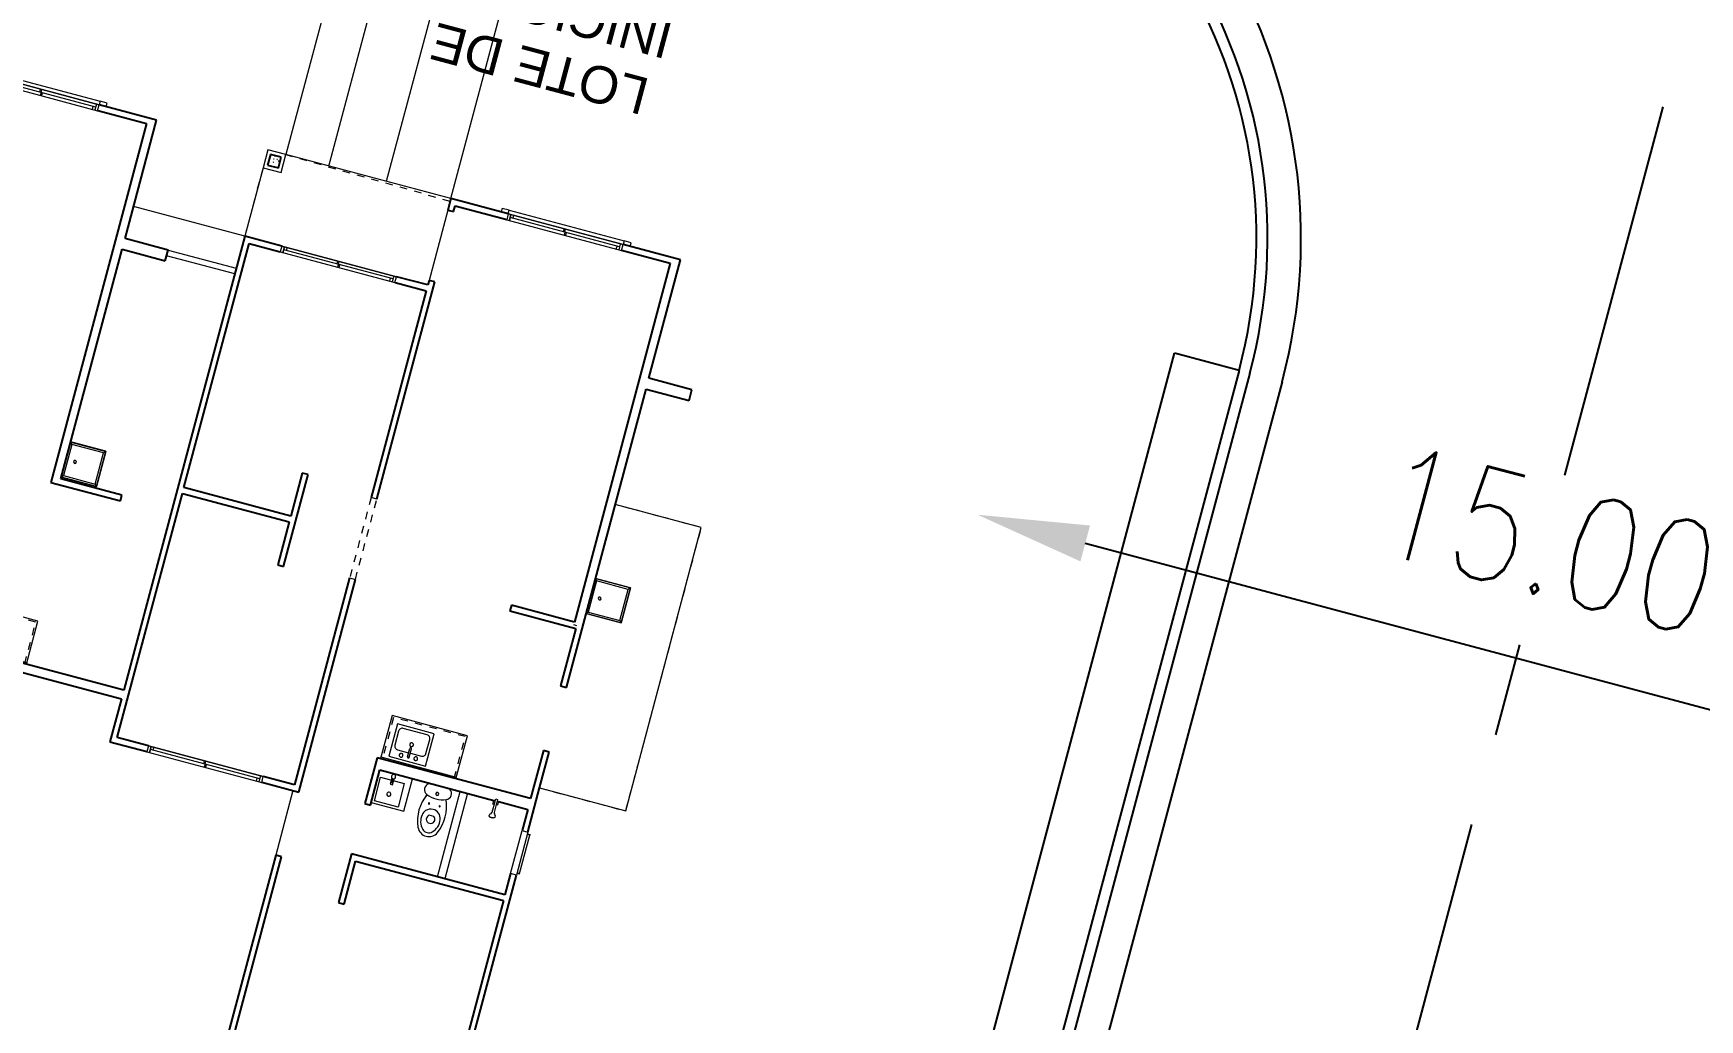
# Model space of a CAD drawing. Header units: metres. Extents: x 689715 to 690980, y 1005284 to 1006835.
# Drawn here: x 690764.12 to 690786.55, y 1005633.84 to 1005647.12 of the extents above; entities that cross this region are included whole.
import ezdxf

# ---------------------------------------------------------------- set-up
doc = ezdxf.new("R2010")
doc.units = ezdxf.units.M
for name, pattern in [('CENTER', [2, 1.25, -0.25, 0.25, -0.25]), ('Dash', [0.006, 0.003, -0.003]), ('Overhead', [0.00396875, 0.00238125, -0.0015875])]:
    doc.linetypes.add(name, pattern=pattern)
for name, color, linetype, lineweight in [('A-AREA', 250, 'Dash', 9), ('A-COLS', 52, 'Continuous', 9), ('A-DETL-GENF', 92, 'Continuous', 9), ('A-DETL-MEDM', 33, 'Continuous', 18), ('A-FLOR', 250, 'Continuous', 9), ('A-GENM', 13, 'Continuous', 9), ('A-GLAZ', 151, 'Continuous', 9), ('A-WALL', 250, 'Continuous', 9), ('G-ANNO-TEXT', 2, 'Continuous', 9), ('P-PIPE', 250, 'Continuous', 9), ('P-SANR-FIXT', 250, 'Continuous', 9), ('Q-CASE', 31, 'Continuous', 9), ('X1$0$A-FLOR', 250, 'Continuous', 9)]:
    doc.layers.add(name, color=color, linetype=linetype, lineweight=lineweight)
for name, color, linetype in [('A-BLDG', 7, 'Continuous'), ('C-CALLE-ACERA', 8, 'Continuous'), ('C-CALLE-DIM', 5, 'Continuous'), ('C-CALLE-RGIRO', 8, 'Continuous'), ('CALLES-CENTRO', 2, 'CENTER')]:
    doc.layers.add(name, color=color, linetype=linetype)
doc.styles.add('ARIAL', font='arial.ttf')
doc.styles.add('ESTANDAR', font='romans.shx')
doc.styles.add('ESTANDAR 0.8', font='romans.shx', dxfattribs={"width": 0.8})
doc.dimstyles.new('R_GIRO', dxfattribs={"dimtxt": 1.2, "dimasz": 1.2, "dimexe": 0.18, "dimexo": 0.0625, "dimgap": 0.09, "dimtad": 0, "dimdec": 1, "dimdsep": 46, "dimtxsty": 'ESTANDAR', "dimcen": 0, "dimclrt": 2, "dimadec": 0, "dimazin": 0, "dimtfac": 1, "dimtdec": 1, "dimtofl": 0, "dimtmove": 0, "dimatfit": 3, "dimfxl": 1, "dimtolj": 1, "dimtzin": 0, "dimarcsym": 0})
doc.dimstyles.new('RGIRO', dxfattribs={"dimtxt": 1.5, "dimasz": 1.5, "dimexe": 0.18, "dimexo": 0.06, "dimgap": 0.9, "dimtad": 1, "dimzin": 0, "dimdsep": 46, "dimtxsty": 'ESTANDAR 0.8', "dimcen": 0, "dimse1": 1, "dimse2": 1, "dimclrd": 9, "dimclre": 1, "dimclrt": 3, "dimadec": 0, "dimazin": 0, "dimtfac": 1, "dimtmove": 2, "dimatfit": 3, "dimfxl": 1, "dimtfill": 1, "dimtolj": 1, "dimtzin": 0, "dimarcsym": 2})

# ---------------------------------------------------------------- blocks, each defined once
blk = doc.blocks.new('*D138')
at = {"layer": 'C-CALLE-DIM', "color": 9, "lineweight": -2, "transparency": 16777216}
blk.add_line((690789.8732079682, 1005637.163538158), (690778.2785257315, 1005640.256003811), dxfattribs=at)
at = {"layer": 'C-CALLE-DIM', "color": 9, "transparency": 16777216}
for points in [[(690778.3429520993, 1005640.497559691), (690778.2140993637, 1005640.014447931), (690776.8291904519, 1005640.642562018)], [(690789.9376343361, 1005637.405094038), (690789.8087816004, 1005636.921982278), (690791.3225432478, 1005636.776979951)]]:
    blk.add_solid(points, dxfattribs=at)
at = {"layer": 'Defpoints', "color": 0, "transparency": 16777216}
for p in [(690777.2042720651, 1005642.048867731), (690776.8291904519, 1005640.642562018), (690791.697624861, 1005638.183285664)]:
    blk.add_point(p, dxfattribs=at)
at = {"layer": 'C-CALLE-DIM', "color": 3, "transparency": 16777216, "insert": (690784.5010808771, 1005640.304039792), "char_height": 1.5, "attachment_point": 5, "rotation": 345.0660436332267, "style": 'ESTANDAR 0.8', "bg_fill": 3, "box_fill_scale": 1.1, "bg_fill_color": 256, "bg_fill_true_color": 13158600, "bg_fill_transparency": 0}
blk.add_mtext('\\A1;15.00', dxfattribs=at)
blk = doc.blocks.new('*D154')
at = {"layer": 'C-CALLE-RGIRO', "color": 0, "lineweight": -2, "transparency": 16777216}
blk.add_line((690782.5203611507, 1005648.825194387), (690781.4490594998, 1005648.284534814), dxfattribs=at)
at = {"layer": 'C-CALLE-RGIRO', "color": 0, "transparency": 16777216}
blk.add_solid([(690781.3589495711, 1005648.463085089), (690781.5391694284, 1005648.105984539), (690780.3777578489, 1005647.743875242)], dxfattribs=at)
at = {"layer": 'Defpoints', "color": 0, "transparency": 16777216}
for p in [(690780.3777578489, 1005647.743875242), (690773.6821225313, 1005644.364752916)]:
    blk.add_point(p, dxfattribs=at)
at = {"layer": 'C-CALLE-RGIRO', "color": 2, "transparency": 16777216, "insert": (690784.2611559454, 1005649.703730668), "char_height": 1.2, "attachment_point": 5, "rotation": 26.778953975459043, "style": 'ESTANDAR'}
blk.add_mtext('\\A1;R7.5', dxfattribs=at)
blk = doc.blocks.new('M_Base Cabinet-Double Door Sink Unit - 105-535934-PLANO CLAVE')
at = {"layer": 'Q-CASE', "linetype": 'Dash'}
for p, q in [((-0.4812622950819733, -6.767919558114955e-17), (-0.4812622950819733, -0.5799999999999997)), ((0.5187377049180263, -0.5799999999999997), (0.5187377049180263, -6.767919558114955e-17)), ((-0.4812622950819733, -0.5799999999999997), (0.5187377049180263, -0.5799999999999997))]:
    blk.add_line(p, q, dxfattribs=at)
blk = doc.blocks.new('Window-Sliding - VENTANA DE 1_60 X 1_20-675561-PLANO CLAVE')
at = {"layer": 'A-GLAZ'}
for p, q in [((0.8003658304546725, 0.03999999999999999), (-0.7996341695453272, 0.03999999999999999)), ((-0.7996341695453272, 0.03999999999999999), (-0.7996341695453272, -0.04254999999902379)), ((-0.7996341695453272, 0.04000000000097636), (0.8003658304546725, 0.04000000000097636)), ((-0.7615341697799087, -0.04254999999902379), (-0.7615341697799087, 0.04000000000097636)), ((-0.7615341697799087, 0.04000000000097636), (-0.7615341697799087, -0.04254999999902379)), ((-0.7266091695452884, 0.04000000000097636), (-0.7266091695452884, -0.001274999999028649)), ((-0.02185916954532734, 0.04000000000097636), (-0.02185916954532734, -0.001274999999028649)), ((0.000365830454672653, -0.001274999999028649), (0.000365830454672653, 0.04000000000097636)), ((0.7622658304671645, 0.04000000000097636), (0.7622658304671645, -0.04254999999902379)), ((0.8003658304546725, -0.04254999999902379), (0.8003658304546725, 0.03999999999999999)), ((-0.7996341695453272, -0.04254999999902379), (0.8003658304546725, -0.04254999999902379)), ((-0.7996341695453272, -0.04254999999902379), (0.8003658304546725, -0.04254999999902379)), ((-0.7996341692992297, -0.04254999999902379), (0.8003658304556447, -0.04254999999902379)), ((0.7622658304671645, -0.001274999999028649), (-0.7615341697799086, -0.001274999999028649)), ((0.000365830454672653, -0.001274999999028649), (0.000365830454672653, -0.04254999999902379)), ((0.02259083045467268, -0.04254999999902379), (0.02259083045467268, -0.001274999999028649)), ((0.7273408304547152, -0.04254999999902379), (0.7273408304547152, -0.001274999999028649))]:
    blk.add_line(p, q, dxfattribs=at)
blk = doc.blocks.new('M_MOLDURA SENCILLA PARA VENTANAS - Type 3-V2-PLANO CLAVE')
at = {"layer": 'A-GENM', "lineweight": 18}
for p, q in [((-0.675000000000009, 0.09000000000000012), (-0.7750000000000079, 0.09000000000000012)), ((-0.7750000000000079, 0.09000000000000012), (-0.7750000000000079, 0.04000000000000011)), ((-0.7750000000000079, 0.04000000000000011), (-0.675000000000009, 0.04000000000000011)), ((-0.675000000000009, 0.04000000000000011), (-0.675000000000009, 0.09000000000000012)), ((1.024999999999992, 0.09000000000000012), (0.9249999999999912, 0.09000000000000012)), ((0.9249999999999912, 0.09000000000000012), (0.9249999999999912, 0.04000000000000011)), ((0.926750023263787, 0.04000000000000011), (1.024999999999992, 0.04000000000000011)), ((1.024999999999992, 0.04000000000000011), (1.024999999999992, 0.09000000000000012))]:
    blk.add_line(p, q, dxfattribs=at)
at = {"layer": 'A-GENM'}
blk.add_line((-0.675000000000008, 0.09000000000000001), (0.924999999999992, 0.09000000000000001), dxfattribs=at)
blk = doc.blocks.new('Sink - Utility - 455 mmx455 mm-688411-PLANO CLAVE')
at = {"layer": 'P-SANR-FIXT'}
for p, q in [((0.494128402543429, 0.2444437499999881), (0.006527169486172977, 0.2444437499999881)), ((0.006527169486180016, 0.2436499999999884), (0.4933346525434293, 0.2436499999999884)), ((0.02936875000000625, 0.2174562499999934), (0.006527169486180016, 0.2436499999999884)), ((0.4933346525434293, 0.2436499999999884), (0.4706312500000136, 0.2174562499999934)), ((0.4933346525434293, 0.2436499999999884), (0.4933346525434293, -0.2436500000000057)), ((0.4941284025434291, -0.2444437500000057), (0.4941284025434291, 0.2444437499999881)), ((0.02936875000000625, 0.2174562499999934), (0.02936875000000625, -0.2174562500000077)), ((0.4706312500000136, 0.2174562499999934), (0.02936875000000625, 0.2174562499999934)), ((0.4706312500000136, -0.2174562500000076), (0.4706312500000136, 0.2174562499999934)), ((0.02936875000000625, -0.2174562500000077), (0.006527169486180016, -0.2436500000000057)), ((0.02936875000000625, -0.2174562500000077), (0.4706312500000136, -0.2174562500000077)), ((0.4706312500000136, -0.2174562500000076), (0.4933346525434293, -0.2436500000000057)), ((0.4933346525434293, -0.2436500000000057), (0.006527169486180016, -0.2436500000000057)), ((0.006527169486171747, -0.2444437500000056), (0.4941284025434291, -0.2444437500000056))]:
    blk.add_line(p, q, dxfattribs=at)
for centre, radius, start, end in [((0.1301750000000063, -9.71852056014801e-15), 0.02000000000000002, 90.00000000000084, 269.9999999999999), ((0.1301750000000063, -9.718520560148014e-15), 0.01999999999999999, 89.99999999999997, 269.9999999999994), ((0.1301750000000063, -9.71852056014801e-15), 0.02, 269.9999999999999, 89.99999999999962), ((0.1301750000000063, -9.718520560148014e-15), 0.01999999999999999, 269.9999999999994, 89.9999999999993)]:
    blk.add_arc(centre, radius, start, end, dxfattribs=at)
blk = doc.blocks.new('Counter Top w Sink Hole - 600mm Depth-798893-PLANO CLAVE')
at = {"layer": 'Q-CASE'}
for p, q in [((-1.200462295081971, 0), (-1.200462295081971, -0.5999999999999998)), ((-0.1504622950819716, -0.5999999999999998), (-0.1504622950819716, 0)), ((-1.200462295081969, -0.01904999999999946), (-0.1504622950819689, -0.01904999999999946)), ((-1.200462295081971, -0.5999999999999998), (-0.1504622950819716, -0.5999999999999998))]:
    blk.add_line(p, q, dxfattribs=at)
blk = doc.blocks.new('FRESNO B')
at = {"layer": 'A-FLOR', "color": 141}
for p, q in [((-1.953992523340276e-13, 6.730000000000018), (0.9499999999999424, 6.730000000000004)), ((0.9499999999999424, 6.65000000000002), (-7.460698725481052e-14, 6.65000000000002)), ((-8.881784197001252e-14, 5.249999999999986), (-8.881784197001252e-14, 6.204096295797726)), ((-7.460698725481052e-14, 6.204096295797697), (1.549999999999887, 6.204096295797697))]:
    blk.add_line(p, q, dxfattribs=at)
at = {"layer": 'A-WALL', "color": 141, "lineweight": 25}
for p, q in [((1.549999999999894, 12.65000000000002), (-6.750155989720952e-14, 12.65000000000002)), ((-7.460698725481052e-14, 6.204096295797697), (-6.750155989720952e-14, 12.53000000000002)), ((-6.750155989720952e-14, 12.53000000000002), (3.769999999999921, 12.53000000000002)), ((1.669999999999892, 10.08000000000003), (0.6999999999999922, 10.08000000000003)), ((0.6999999999999922, 10.08000000000003), (0.6999999999999922, 10.00000000000003)), ((0.6999999999999922, 10.00000000000003), (1.549999999999894, 10.00000000000003)), ((1.549999999999894, 10.00000000000003), (1.549999999999887, 6.800000000000026)), ((1.669999999999892, 5.080000000000027), (1.669999999999892, 10.08000000000003)), ((1.549999999999887, 6.800000000000026), (0.9499999999999424, 6.800000000000026)), ((0.9499999999999424, 6.800000000000026), (0.9499999999999424, 6.65000000000002)), ((0.9499999999999424, 6.65000000000002), (1.549999999999887, 6.65000000000002)), ((1.549999999999887, 6.65000000000002), (1.549999999999887, 5.000000000000014)), ((1.549999999999887, 5.000000000000014), (2.349999999999884, 5.000000000000014)), ((2.349999999999884, 5.080000000000027), (1.669999999999892, 5.080000000000027))]:
    blk.add_line(p, q, dxfattribs=at)
at = {"layer": 'A-GENM', "color": 141, "rotation": 180}
blk.add_blockref('M_MOLDURA SENCILLA PARA VENTANAS - Type 3-V2-PLANO CLAVE', (3.27675002326367, 5.04000000000002), dxfattribs=at)
at = {"layer": 'A-GLAZ', "color": 141, "rotation": 180}
blk.add_blockref('Window-Sliding - VENTANA DE 1_60 X 1_20-675561-PLANO CLAVE', (3.150365830454557, 5.04000000000002), dxfattribs=at)
at = {"layer": 'P-SANR-FIXT', "color": 141, "rotation": 180}
blk.add_blockref('Sink - Utility - 455 mmx455 mm-688411-PLANO CLAVE', (1.556527169486078, 9.730000000000032), dxfattribs=at)
at = {"layer": 'Q-CASE', "color": 141}
for name, p in [('Counter Top w Sink Hole - 600mm Depth-798893-PLANO CLAVE', (2.555462295081949, 12.53000000000002)), ('M_Base Cabinet-Double Door Sink Unit - 105-535934-PLANO CLAVE', (1.861262295081946, 12.53000000000002))]:
    blk.add_blockref(name, p, dxfattribs=at)
blk = doc.blocks.new('M_MOLDURA SENCILLA PARA VENTANAS - Type 3-V10-PLANO CLAVE')
at = {"layer": 'A-GENM', "lineweight": 18}
for p, q in [((-0.6750000000000111, 0.09000000000000012), (-0.7750000000000058, 0.09000000000000012)), ((-0.7750000000000058, 0.09000000000000012), (-0.7750000000000058, 0.04000000000000011)), ((-0.7750000000000058, 0.04000000000000011), (-0.6750000000000111, 0.04000000000000011)), ((-0.6750000000000111, 0.04000000000000011), (-0.6750000000000111, 0.09000000000000012)), ((1.024999999999992, 0.09000000000000012), (0.9249999999999889, 0.09000000000000012)), ((0.9249999999999889, 0.09000000000000012), (0.9249999999999889, 0.04000000000000011)), ((0.9249999999999889, 0.04000000000000011), (1.024999999999992, 0.04000000000000011)), ((1.024999999999992, 0.04000000000000011), (1.024999999999992, 0.09000000000000012))]:
    blk.add_line(p, q, dxfattribs=at)
at = {"layer": 'A-GENM'}
blk.add_line((-0.675000000000008, 0.09000000000000001), (0.924999999999992, 0.09000000000000001), dxfattribs=at)
blk = doc.blocks.new('M_Ventana_Celosia 1 cuerpo - BAÑO-1121871-PLANO CLAVE')
at = {"layer": 'A-GLAZ'}
for p, q in [((-0.300000000000007, -0.04), (-0.300000000000007, 0.04)), ((-0.300000000000007, 0.04), (0.2999999999999924, 0.04)), ((-0.2750000000000072, 0.03999999999999969), (-0.2750000000000072, 0.07675334097780745)), ((-0.2750000000000072, 0.07675334097780745), (-0.2650000000000072, 0.07675334097780745)), ((-0.2650000000000072, 0.07675334097780745), (-0.2650000000000072, 0.03999999999999969)), ((0.2649999999999921, 0.07604623419662293), (-0.2650000000000081, 0.07604623419662293)), ((0.2649999999999926, 0.03999999999999973), (0.2649999999999926, 0.07675334097781016)), ((0.2749999999999926, 0.07675334097781016), (0.2649999999999926, 0.07675334097781016)), ((0.2749999999999926, 0.07675334097781016), (0.2749999999999926, 0.0399999999999997)), ((0.2999999999999924, 0.04), (0.2999999999999924, -0.04)), ((0.2999999999999924, -0.04), (-0.300000000000007, -0.04))]:
    blk.add_line(p, q, dxfattribs=at)
blk = doc.blocks.new('Asiento de WC con cisterna - Basado en muro _1_ - 700 x 370 mm-V7-PLANO CLAVE')
at = {"layer": 'P-SANR-FIXT'}
for p, q in [((0.08188709035935567, 0.5055635977873038), (0.09421954282716859, 0.493231145319493)), ((0.09421954282716859, 0.493231145319493), (0.1557804571728157, 0.493231145319493)), ((0.1557804571728157, 0.493231145319493), (0.1681124345074399, 0.5055631226541172)), ((-0.02187722138719559, 0.07499999999999994), (-0.02187722138719559, 0.08391989724035026)), ((-0.02187722138719559, 0.07499999999999994), (-0.02187722138719559, 0.08391989724035026)), ((0.2718772213871811, 0.0839198972403314), (0.2718772213871811, 0.07499999999999994)), ((0.2718772213871811, 0.0839198972403314), (0.2718772213871811, 0.07499999999999994))]:
    blk.add_line(p, q, dxfattribs=at)
for centre, radius, start, end in [((0.5000422088294059, 0.4631829594189233), 0.5583911110627031, 156.2031105431048, 204.6060293370741), ((0.5000422088294061, 0.4631829594189232), 0.5583911110627032, 156.2031105431045, 204.6455084719933), ((0.1263906931667725, 0.6279586832031133), 0.1500205755124663, 90.53114040896261, 156.2031105431063), ((0.1263906931667726, 0.627958683203113), 0.1500205755124664, 90.53114040896229, 156.2031105431058), ((0.2155035793955505, 0.5453808393940114), 0.2198801290422032, 135.6026374064219, 189.0939245400835), ((0.1167033178664538, 0.6421242949030073), 0.08160219203835921, 84.16452320228078, 135.6026374064211), ((0.1236093068331425, 0.6279586832032669), 0.1500205755124664, 23.79688945691986, 89.46885958470654), ((0.1236093068331423, 0.6279586832032668), 0.1500205755124665, 23.79688945691951, 89.46885958470611), ((0.1332966821335287, 0.6421242949030073), 0.08160219203835917, 44.39736259357652, 95.8354767977185), ((0.03449642060443201, 0.5453808393940114), 0.2198801290422031, 350.9060754599147, 44.3973625935772), ((-0.2500422088294234, 0.4631829594189235), 0.5583911110627031, 335.3544915280072, 23.79688945691954), ((-0.2500422088294235, 0.4631829594189235), 0.5583911110627032, 335.3939706629263, 23.79688945691991), ((0.1249965700011368, 0.5308938083802591), 0.1282210170177353, 189.0939245400833, 270.0015327010727), ((0.1172424294186785, 0.5409189368466328), 0.0499999999999988, 162.8135445182306, 225.0000000000047), ((0.1249996889637568, 0.5385196732527052), 0.05811982397823022, 17.18294614083706, 162.8135445182307), ((0.1327570954481102, 0.5409184617134469), 0.05000000000000183, 314.9999999999996, 17.18294614083711), ((0.1250034299988457, 0.5308938083802591), 0.1282210170177355, 317.5547232189018, 350.9060754599144), ((0.0221904505495775, 0.1536969039532579), 0.0825275128411137, 113.1217691630647, 237.7255393616297), ((0.02219045054957754, 0.1536969039532579), 0.08252751284111375, 113.1217691630644, 237.7255393616293), ((0.1249999999999927, -0.08708317119861808), 0.3443382231803591, 66.87823083693358, 113.121769163063), ((0.1249999999982369, -0.08708317119446829), 0.3443382231758532, 112.6568070909436, 113.1217691630658), ((0.0518305911706004, 0.3404140648905677), 0.007829715225314391, 1.272221872585407e-12, 180.0000000000004), ((0.0518305911706004, 0.3404140648905676), 0.007829715225314412, 179.9999999999999, 359.9999999999992), ((0.1250034299988457, 0.5308938083802591), 0.1282210170177353, 269.9984672994297, 317.5547232189022), ((0.1997880414132113, 0.3404140648905682), 0.007829715225314409, 7.124442486478279e-13, 180.000000000004), ((0.1997880414132113, 0.3404140648905676), 0.007829715225314452, 179.9999999999995, 1.933777246329818e-12), ((0.1249999999989467, -0.08708317120110491), 0.3443382231830575, 66.87823083693642, 67.34319290905344), ((0.2278095494504263, 0.1536969039532501), 0.08252751284111375, 302.2744606383561, 66.87823083693543), ((0.2278095494504263, 0.1536969039532501), 0.08252751284111372, 302.2744606383558, 66.87823083693507), ((0.1256452486108077, 0.1862915561837395), 0.02088535773801652, 2.544443745170813e-14, 180), ((0.1256452486108077, 0.1862915561837395), 0.02088535773801541, 180, 5.088887490341627e-14)]:
    blk.add_arc(centre, radius, start, end, dxfattribs=at)
blk = doc.blocks.new('Shower_System-Symmons-Dia-Shower-Tub_Spout - 2_5 GPM Flow Restrictor_ Chrome-789671-PLANO CLAVE')
at = {"layer": 'P-PIPE'}
for p, q in [((10.78847418490957, 5.64833240039586), (10.78847418490957, 5.673732400395861)), ((10.79472028818157, 5.642086297123863), (10.78847418490957, 5.64833240039586)), ((10.80742028818156, 5.634753948705157), (10.79472028818157, 5.642086297123863)), ((10.80742028818156, 5.620154265245772), (10.80742028818156, 5.634753948705157)), ((10.81377028818157, 5.463495703043542), (10.81377028818156, 5.614123166941712)), ((10.83917028818159, 5.614123166941712), (10.83917028818159, 5.463495703043542)), ((10.85822028818159, 5.642086297123863), (10.84552028818159, 5.634753948705158)), ((10.84552028818159, 5.634753948705158), (10.84552028818159, 5.620154265245772)), ((10.86446639145359, 5.648332400395861), (10.85822028818159, 5.642086297123863)), ((10.86446639145359, 5.673732400395862), (10.86446639145359, 5.648332400395861)), ((10.79472028818157, 5.458853730516862), (10.81200504935531, 5.463495703043542)), ((10.79472028818157, 5.455054265245675), (10.79472028818157, 5.458853730516862)), ((10.81377028818158, 5.455054265245715), (10.79472028818157, 5.455054265245715)), ((10.81200504935531, 5.463495703043542), (10.81377028818157, 5.463495703043542)), ((10.81377028818158, 5.429654265245681), (10.81377028818158, 5.455054265245715)), ((10.83917028818158, 5.429654265245681), (10.81377028818158, 5.429654265245681)), ((10.83917028818159, 5.463495703043542), (10.84093552700785, 5.463495703043542)), ((10.85822028818159, 5.455054265245715), (10.83917028818158, 5.455054265245715)), ((10.83917028818158, 5.455054265245715), (10.83917028818158, 5.429654265245681)), ((10.84093552700785, 5.463495703043542), (10.85822028818159, 5.458853730516863)), ((10.85822028818159, 5.458853730516863), (10.85822028818159, 5.455054265245715))]:
    blk.add_line(p, q, dxfattribs=at)
blk.add_open_spline([(10.78847418490957, 5.673732400395861), (10.78847654084586, 5.674601728311892), (10.78882015961313, 5.676313428696286), (10.79036904348912, 5.678832166529689), (10.79290117796723, 5.681205930820459), (10.79749763517924, 5.684101631818613), (10.80530575190709, 5.687059475227506), (10.81697131742473, 5.689164437133897), (10.82966575595639, 5.689597408816618), (10.8420135478714, 5.68831017386291), (10.8535677299157, 5.685208237250614), (10.86227323625739, 5.680183749285701), (10.86446050161287, 5.67590572018594), (10.86446639145359, 5.673732400395862)], degree=3, knots=[0, 0, 0, 0, 0.05263157894736842, 0.1052631578947368, 0.1578947368421053, 0.2105263157894737, 0.3157894736842105, 0.4210526315789473, 0.5263157894736842, 0.631578947368421, 0.7368421052631579, 0.868421052631579, 1, 1, 1, 1], dxfattribs=at)
for points in [[(10.81377028818156, 5.614123166941712), (10.81243554213799, 5.614630948917133), (10.81012839499278, 5.615792135391595), (10.80792105471739, 5.617888621405987), (10.80742151009942, 5.61939317255876), (10.80742028818156, 5.620154265245772)], [(10.84552028818159, 5.620154265245772), (10.84551906626373, 5.61939317255876), (10.84501952164576, 5.617888621405988), (10.84281218137037, 5.615792135391595), (10.84050503422517, 5.614630948917135), (10.83917028818159, 5.614123166941712)]]:
    blk.add_open_spline(points, degree=3, dxfattribs=at)
at = {"layer": 'P-SANR-FIXT'}
for p, q in [((10.73122028818158, 5.455054265245669), (10.73122028818158, 5.461404265245669)), ((10.73122028818158, 5.461404265245669), (10.79472028818157, 5.461404265245669)), ((10.79472028818157, 5.461404265245669), (10.79472028818157, 5.505854265245668)), ((10.79472028818157, 5.505854265245668), (10.81377028818157, 5.505854265245668)), ((10.83917028818158, 5.505854265245668), (10.85822028818158, 5.505854265245668)), ((10.85822028818158, 5.505854265245668), (10.85822028818158, 5.46140426524567)), ((10.85822028818158, 5.46140426524567), (10.92172028818158, 5.46140426524567)), ((10.92172028818158, 5.46140426524567), (10.92172028818158, 5.455054265245669))]:
    blk.add_line(p, q, dxfattribs=at)
blk = doc.blocks.new('M_PONTUS45_2017 - M_PONTUS45_2017-883207-PLANO CLAVE')
at = {"layer": 'A-GENM'}
for p, q in [((0.2279999999999978, 0.5280000000000005), (-0.2280000000000022, 0.5280000000000005)), ((-0.2280000000000022, 0.5280000000000005), (-0.2280000000000022, 0.07500000000000001)), ((-0.1359999999999999, 0.167995535799878), (-0.1359999999999999, 0.4948549201694228)), ((-0.1359999999999994, 0.4948549201694216), (0.1930000000000005, 0.4948549201694216)), ((0.1930000000000005, 0.4948549201694228), (0.1930000000000005, 0.167995535799878)), ((0.1930000000000005, 0.167995535799878), (-0.1359999999999999, 0.167995535799878))]:
    blk.add_line(p, q, dxfattribs=at)
at = {"layer": 'P-SANR-FIXT'}
for p, q in [((0.01334027428635848, 0.2253312500000225), (0.0133402742863582, 0.1390111950436073)), ((0.04366380000000099, 0.2253312500000224), (0.01334027428635848, 0.2253312500000225)), ((0.0436638000000007, 0.1392898136295784), (0.04366380000000099, 0.2253312500000224)), ((0.0221499999999993, 0.1999312500000069), (0.02214999999999903, 0.143680550901422)), ((0.03484999999999897, 0.1999312500000069), (0.0221499999999993, 0.1999312500000069)), ((0.03484999999999869, 0.1436805509014218), (0.03484999999999897, 0.1999312500000069))]:
    blk.add_line(p, q, dxfattribs=at)
for centre, radius, start, end in [((0.02850000000000183, 0.3600363776654815), 0.02717799999999874, 359.9999999999991, 179.9999999999995), ((0.02850000000000183, 0.3600363776654815), 0.02717799999999875, 179.9999999999999, 359.9999999999992), ((0.02850000000000062, 0.1150000000000157), 0.02937509999996869, 359.9999999999992, 179.9999999999995), ((0.02850000000000062, 0.1150000000000157), 0.0293750999999687, 179.9999999999998, 359.9999999999993), ((0.02850000000000262, 0.1149999999999975), 0.02937509999998626, 77.51585301925981, 102.4841469807401)]:
    blk.add_arc(centre, radius, start, end, dxfattribs=at)
blk = doc.blocks.new('M_Opening-Door - 0915 x 2134mm-891380-PLANO CLAVE')
at = {"layer": 'A-DETL-GENF', "linetype": 'Overhead'}
for p, q in [((0.5518113432835852, 0.04000000000000224), (-0.5681886567164147, 0.04000000000000224)), ((-0.5681886567164147, -0.03999999999999618), (0.5518113432835852, -0.03999999999999618))]:
    blk.add_line(p, q, dxfattribs=at)
at = {"layer": 'A-DETL-MEDM'}
for p, q in [((-0.5681886567164147, 0.04000000000000224), (-0.5681886567164147, -0.03999999999999618)), ((0.551811343283585, -0.03999999999999618), (0.551811343283585, 0.04000000000000224))]:
    blk.add_line(p, q, dxfattribs=at)
blk = doc.blocks.new('Fregadero de cocina - Isla - 510 x 450 mm-V14-PLANO CLAVE')
at = {"layer": 'P-SANR-FIXT'}
for p, q in [((-0.2393107594349382, 0.2273454011136385), (-0.2393107594349382, -0.22265459888635)), ((0.2706892405650619, 0.2273454011136385), (-0.2393107594349382, 0.2273454011136385)), ((0.2706892405650619, -0.22265459888635), (0.2706892405650619, 0.2273454011136386)), ((-0.2012107594349317, 0.06224540111364279), (-0.2012107594349317, -0.1337545988863613)), ((0.002989240565061231, 0.1130454011136345), (-0.1504107594349398, 0.1130454011136345)), ((0.00298924056506123, 0.1701954011136374), (0.00298924056506123, 0.05314540111363695)), ((0.0283892405650612, 0.1701954011136374), (0.0283892405650612, 0.05314540111363695)), ((0.1817892405650552, 0.1130454011136363), (0.02838924056506121, 0.1130454011136363)), ((0.2325892405650642, -0.1337545988863628), (0.2325892405650642, 0.06224540111362735)), ((-0.2393107594349382, -0.22265459888635), (0.2706892405650619, -0.22265459888635)), ((-0.1504107594349319, -0.1845545988863609), (0.1817892405650662, -0.1845545988863609))]:
    blk.add_line(p, q, dxfattribs=at)
for centre, radius, start, end in [((-0.1504107594349399, 0.06224540111364263), 0.05079999999999229, 89.99999999999994, 180), ((-0.08591075943493846, 0.1671166075596429), 0.0254000000000002, 359.9999999999996, 179.9999999999998), ((-0.08591075943493846, 0.1671166075596429), 0.02540000000000019, 180.0000000000001, 3.562221243239139e-13), ((0.01568924056506129, -5.66033779171555e-17), 0.02539999999999978, 359.9999999999996, 179.9999999999998), ((0.01568924056506129, -5.586524424723636e-17), 0.02539999999999978, 180.0000000000001, 3.053332494204976e-13), ((0.01568924056506121, 0.1701954011136374), 0.0127, 359.9999999999996, 179.9999999999999), ((0.01568924056506121, 0.05314540111363695), 0.01269999999999997, 180, 5.088887490341627e-14), ((0.1172892405650611, 0.172313332320954), 0.02540000000000013, 359.9999999999996, 179.9999999999998), ((0.1172892405650611, 0.172313332320954), 0.02540000000000013, 180.0000000000001, 3.562221243239139e-13), ((0.1817892405650552, 0.06224540111362734), 0.05080000000000862, 359.9999999999996, 90.00000000000006), ((-0.150410759434932, -0.1337545988863612), 0.05079999999999975, 179.9999999999997, 269.9999999999994), ((0.1817892405650661, -0.1337545988863628), 0.05079999999999806, 269.9999999999996, 2.544443745170813e-14)]:
    blk.add_arc(centre, radius, start, end, dxfattribs=at)
blk = doc.blocks.new('M_Rectangular Column - 25X25-664251-PLANO CLAVE')
at = {"layer": 'A-COLS'}
for p, q in [((0.1250000000000005, 0.1250000000000036), (-0.1249999999999997, 0.1250000000000036)), ((-0.1249999999999997, 0.1250000000000036), (-0.1249999999999997, -0.1249999999999954)), ((0.1250000000000005, -0.1249999999999954), (0.1250000000000005, 0.1250000000000036)), ((-0.1249999999999997, -0.1249999999999954), (0.1250000000000005, -0.1249999999999954))]:
    blk.add_line(p, q, dxfattribs=at)
blk = doc.blocks.new('FRESNO A')
at = {"layer": 'A-COLS'}
h = blk.add_hatch(dxfattribs=at)
h.set_pattern_fill('FP_2', color=141, style=0, pattern_type=2)
h.set_pattern_definition([(49.99999999999999, (-60.87647028818293, 7.224945734754492), (0.4556770199074901, -0.04034170953528002), [0.048, -0.524]), (355, (-60.87647028818293, 7.224945734754492), (-0.08772022844793115, 0.4774622095213848), [0.038, -0.419]), (100.451, (-60.83847028818293, 7.221945734754492), (0.3676563626281205, 0.4379563894031687), [0.04, -0.445]), (46.184, (-60.87647028818293, 7.351945734754494), (0.6776120746636465, -0.1055219231725278), [0.071, -0.7859999999999999]), (96.63599999999998, (-60.82047028818293, 7.342945734754494), (0.5934750727977501, 0.618727999986832), [0.06099999999999998, -0.6679999999999996]), (351.184, (-60.87647028818293, 7.351945734754494), (0.5937771062446777, 0.6183015025856697), [0.057, -0.629]), (21, (-60.81347028818293, 7.319945734754491), (0.3789860528217545, -0.256200257155582), [0.048, -0.524]), (326, (-60.81347028818293, 7.319945734754491), (0.1547564319647091, 0.4601254685034858), [0.038, -0.419]), (71.45100000000001, (-60.78147028818293, 7.29894573475449), (0.5338849710407494, 0.2048019474927379), [0.04, -0.445]), (37.50000000000001, (-60.87647028818293, 7.224945734754492), (0.007874588010895286, 0.2114993873836487), [0.008, -0.406, 0.008, -0.417, -0.421]), (37.50000000000001, (-60.87647028818293, 7.224945734754492), (0.007874588010895286, 0.2114993873836487), [-0.8390000000000001, 0.008, -0.412]), (7.499999999999999, (-60.87647028818293, 7.224945734754492), (0.1666766369180628, 0.2509021695914251), [0.008, -0.234, 0.008, -0.396, -0.16]), (7.499999999999999, (-60.87647028818293, 7.224945734754492), (0.1666766369180628, 0.2509021695914251), [-0.647, 0.008, -0.152]), (327.5, (-61.01847028818293, 7.224945734754492), (0.3392980184879484, -0.01458953906577559), [0.008, -0.15, 0.008, -0.487, -0.657]), (327.5, (-61.01847028818293, 7.224945734754492), (0.3392980184879484, -0.01458953906577559), [-0.654, 0.008, -0.649]), (317.5, (-61.08147028818293, 7.224945734754492), (0.3702240791281796, 0.06358562128100498), [0.008, -0.198, 0.008, -0.321, -0.467]), (317.5, (-61.08147028818293, 7.224945734754492), (0.3702240791281796, 0.06358562128100498), [-0.535, 0.008, -0.458])])
h.paths.add_polyline_path([(7.100000000000065, 5.050000000000033), (7.250000000000085, 5.050000000000033), (7.250000000000085, 5.200000000000031), (7.100000000000065, 5.200000000000031), (7.100000000000065, 5.05739130434803)], flags=0)
at = {"layer": 'A-AREA', "color": 141}
for p, q in [((1.549999999999883, 12.36000000000009), (0.3499999999999375, 12.3600000000001)), ((0.3499999999999375, 12.3600000000001), (0.3499999999999233, 8.410000000000096)), ((0.3499999999999233, 8.410000000000096), (1.549999999999855, 8.410000000000089)), ((7.299999999999997, 5.250000000000036), (7.299999999999997, 6.204096295797761)), ((4.749999999999915, 5.039382239382341), (7.049999999999997, 5.003861003861097))]:
    blk.add_line(p, q, dxfattribs=at)
at = {"layer": 'A-COLS', "color": 141, "lineweight": 25}
for p, q in [((7.25, 5.200000000000038), (7.099999999999994, 5.200000000000038)), ((7.099999999999994, 5.200000000000038), (7.099999999999994, 5.050000000000033)), ((7.25, 5.050000000000033), (7.25, 5.200000000000038)), ((7.099999999999994, 5.050000000000033), (7.25, 5.050000000000033))]:
    blk.add_line(p, q, dxfattribs=at)
at = {"layer": 'A-FLOR', "color": 141}
for p, q in [((4.749999999999844, 13.25000000000011), (4.749999999999844, 14.15000000000011)), ((1.549999999999912, 12.36000000000009), (0.3499999999999375, 12.36000000000009)), ((0.3499999999999375, 12.36000000000009), (0.3499999999999375, 8.410000000000096)), ((0.3499999999999375, 8.410000000000096), (1.549999999999912, 8.410000000000096)), ((4.749999999999915, 5.160048147898884), (4.749999999999915, 6.140048147898938)), ((7.299999999999898, 5.250000000000036), (7.299999999999898, 6.204096295797775)), ((4.749999999999915, 5.000000000000099), (7.049999999999997, 5.000000000000099))]:
    blk.add_line(p, q, dxfattribs=at)
at = {"layer": 'A-WALL', "color": 141, "lineweight": 25}
for p, q in [((1.549999999999912, 17.35000000000009), (1.549999999999883, 13.57500000000008)), ((4.749999999999858, 14.15000000000011), (4.749999999999872, 17.35000000000008)), ((1.629999999999924, 13.95000000000009), (1.62999999999991, 17.27000000000009)), ((4.66999999999986, 17.27000000000008), (4.66999999999986, 14.15000000000011)), ((3.689999999999898, 14.55000000000008), (3.689999999999912, 13.95000000000008)), ((3.769999999999897, 14.55000000000008), (3.689999999999898, 14.55000000000008)), ((3.769999999999897, 13.87000000000008), (3.769999999999897, 14.55000000000008)), ((4.66999999999986, 14.15000000000011), (4.749999999999858, 14.15000000000011)), ((3.689999999999898, 13.95000000000008), (1.62999999999991, 13.95000000000009)), ((1.62999999999991, 13.87000000000009), (3.769999999999897, 13.87000000000008)), ((1.629999999999868, 13.57500000000008), (1.629999999999868, 13.87000000000009)), ((5.185000000000002, 13.25000000000011), (4.66999999999986, 13.25000000000011)), ((4.66999999999986, 13.25000000000011), (4.66999999999986, 10.28681119365349)), ((7.299999999999912, 13.2500000000001), (6.785000000000011, 13.2500000000001)), ((7.299999999999912, 12.65000000000015), (7.299999999999912, 13.2500000000001)), ((3.689999999999898, 13.17000000000008), (3.689999999999912, 12.68000000000008)), ((3.769999999999897, 13.17000000000008), (3.689999999999898, 13.17000000000008)), ((3.769999999999897, 12.53000000000008), (3.769999999999897, 13.17000000000008)), ((4.749999999999858, 13.17000000000011), (5.185000000000002, 13.1700000000001)), ((4.749999999999858, 10.28681119365349), (4.749999999999858, 13.17000000000011)), ((6.785000000000011, 13.17000000000009), (7.219999999999914, 13.17000000000009)), ((7.219999999999914, 13.17000000000009), (7.219999999999914, 9.766811193653474)), ((1.549999999999883, 12.97500000000009), (1.549999999999883, 12.36000000000009)), ((1.629999999999868, 12.68000000000008), (1.629999999999868, 12.97500000000009)), ((2.038249999999877, 12.68000000000008), (1.629999999999868, 12.68000000000008)), ((3.689999999999898, 12.68000000000008), (2.10174999999991, 12.68000000000008)), ((8.849814697676877, 12.65000000000015), (7.299999999999912, 12.65000000000015)), ((1.549999999999883, 12.35998642538004), (1.549999999999855, 11.86000000000008)), ((1.629999999999868, 12.53000000000009), (3.769999999999897, 12.53000000000008)), ((1.629999999999868, 11.86000000000008), (1.629999999999868, 12.53000000000009)), ((7.299999999999912, 6.204096295797761), (7.299999999999912, 12.53000000000015)), ((1.549999999999855, 11.86000000000008), (1.629999999999868, 11.86000000000008)), ((1.549999999999855, 10.96000000000008), (1.549999999999855, 6.800000000000097)), ((1.629999999999868, 10.96000000000008), (1.549999999999855, 10.96000000000008)), ((1.629999999999853, 10.16000000000008), (1.629999999999868, 10.96000000000008)), ((5.729999999999933, 10.36681119365348), (5.649999999999892, 10.36681119365349)), ((5.649999999999892, 10.36681119365349), (5.649999999999935, 9.086811193653489)), ((5.729999999999933, 9.766811193653481), (5.729999999999933, 10.36681119365348)), ((2.549999999999855, 10.16000000000007), (1.629999999999868, 10.16000000000008)), ((2.549999999999855, 10.08000000000008), (2.549999999999855, 10.16000000000007)), ((1.66999999999986, 10.08000000000008), (2.549999999999855, 10.08000000000008)), ((1.66999999999986, 5.080000000000098), (1.66999999999986, 10.08000000000008)), ((7.219999999999914, 9.766811193653474), (5.729999999999933, 9.766811193653481)), ((5.729999999999933, 9.086811193653489), (5.729999999999933, 9.686811193653476)), ((5.729999999999933, 9.686811193653476), (7.219999999999914, 9.686811193653476)), ((7.219999999999914, 9.686811193653476), (7.219999999999914, 6.28409629579776)), ((4.669999999999916, 9.166811193653494), (4.669999999999916, 6.140048147898931)), ((4.749999999999915, 6.284096295797767), (4.749999999999915, 9.166811193653494)), ((5.649999999999935, 9.086811193653489), (5.729999999999933, 9.086811193653489)), ((1.549999999999855, 6.800000000000097), (0.9499999999998607, 6.800000000000104)), ((0.9499999999998607, 6.800000000000104), (0.9499999999998607, 6.650000000000098)), ((0.9499999999998607, 6.650000000000098), (1.549999999999855, 6.650000000000098)), ((1.549999999999855, 6.650000000000098), (1.549999999999855, 5.000000000000099)), ((5.184999999999917, 6.284096295797767), (4.749999999999915, 6.284096295797767)), ((7.219999999999914, 6.28409629579776), (6.784999999999926, 6.28409629579776)), ((4.669999999999916, 6.140048147898931), (4.749999999999915, 6.140048147898931)), ((4.749999999999915, 6.204096295797761), (5.184999999999917, 6.204096295797761)), ((4.749999999999915, 6.140048147898931), (4.749999999999915, 6.204096295797768)), ((6.784999999999926, 6.204096295797761), (7.299999999999912, 6.204096295797761)), ((1.549999999999855, 5.000000000000099), (2.349999999999866, 5.000000000000099)), ((2.349999999999866, 5.080000000000098), (1.66999999999986, 5.080000000000098)), ((4.669999999999916, 5.080000000000098), (3.949999999999861, 5.080000000000098)), ((3.949999999999861, 5.000000000000099), (4.749999999999915, 5.000000000000099)), ((4.669999999999916, 5.160048147898941), (4.669999999999916, 5.080000000000098)), ((4.749999999999915, 5.160048147898941), (4.669999999999916, 5.160048147898941)), ((4.749999999999915, 5.000000000000099), (4.749999999999915, 5.160048147898941))]:
    blk.add_line(p, q, dxfattribs=at)
at = {"layer": 'A-WALL', "color": 141}
for p, q in [((2.469999999999899, 12.68000000000008), (2.469999999999899, 13.87000000000009)), ((2.569999999999894, 13.87000000000008), (2.569999999999894, 12.68000000000008)), ((1.629999999999868, 10.12000000000008), (1.669999999999874, 10.12000000000008))]:
    blk.add_line(p, q, dxfattribs=at)
at = {"layer": 'X1$0$A-FLOR', "color": 141}
for p, q in [((4.749999999999901, 5.000000000000007), (4.749999999999901, -2.131628207280301e-14)), ((5.649999999999892, -2.131628207280301e-14), (5.649999999999892, 5.000000000000007)), ((6.449999999999989, 5.000000000000014), (6.449999999999989, -7.105427357601002e-15)), ((7.049999999999983, -7.105427357601002e-15), (7.049999999999983, 5.000000000000014))]:
    blk.add_line(p, q, dxfattribs=at)
at = {"layer": 'A-COLS', "color": 141}
blk.add_blockref('M_Rectangular Column - 25X25-664251-PLANO CLAVE', (7.174999999999997, 5.125000000000028), dxfattribs=at)
at = {"layer": 'A-GENM', "color": 141}
blk.add_blockref('M_PONTUS45_2017 - M_PONTUS45_2017-883207-PLANO CLAVE', (3.461999999999904, 12.60500000000008), dxfattribs=at)
for name, p, rotation in [('M_Opening-Door - 0915 x 2134mm-891380-PLANO CLAVE', (4.709999999999923, 9.718622536937076), 269.9999999999999), ('M_MOLDURA SENCILLA PARA VENTANAS - Type 3-V10-PLANO CLAVE', (3.274999999999849, 5.040000000000099), 180)]:
    blk.add_blockref(name, p, dxfattribs=dict(at, rotation=rotation))
at = {"layer": 'A-GLAZ', "color": 141}
for name, p, rotation in [('M_Ventana_Celosia 1 cuerpo - BAÑO-1121871-PLANO CLAVE', (1.589999999999876, 13.27500000000009), 89.99999999999991), ('Window-Sliding - VENTANA DE 1_60 X 1_20-675561-PLANO CLAVE', (5.985365830454683, 13.2100000000001), 180), ('Window-Sliding - VENTANA DE 1_60 X 1_20-675561-PLANO CLAVE', (5.985365830454597, 6.24409629579776), 180), ('Window-Sliding - VENTANA DE 1_60 X 1_20-675561-PLANO CLAVE', (3.150365830454533, 5.040000000000099), 180)]:
    blk.add_blockref(name, p, dxfattribs=dict(at, rotation=rotation))
at = {"layer": 'P-SANR-FIXT', "color": 141}
for name, p in [('Asiento de WC con cisterna - Basado en muro _1_ - 700 x 370 mm-V7-PLANO CLAVE', (2.7349999999999, 12.60500000000008)), ('Shower_System-Symmons-Dia-Shower-Tub_Spout - 2_5 GPM Flow Restrictor_ Chrome-789671-PLANO CLAVE', (-8.756470288181688, 7.224945734754492)), ('Fregadero de cocina - Isla - 510 x 450 mm-V14-PLANO CLAVE', (3.349310759434829, 12.24265459888645))]:
    blk.add_blockref(name, p, dxfattribs=at)
at = {"layer": 'P-SANR-FIXT', "color": 141, "rotation": 180}
blk.add_blockref('Sink - Utility - 455 mmx455 mm-688411-PLANO CLAVE', (1.556527169486046, 9.686350000000076), dxfattribs=at)
at = {"layer": 'Q-CASE', "color": 141}
for name, p in [('Counter Top w Sink Hole - 600mm Depth-798893-PLANO CLAVE', (3.870462295081865, 12.53000000000009)), ('M_Base Cabinet-Double Door Sink Unit - 105-535934-PLANO CLAVE', (3.176262295081855, 12.53000000000009))]:
    blk.add_blockref(name, p, dxfattribs=at)
at = {"layer": 'G-ANNO-TEXT', "color": 141, "char_height": 0.5, "attachment_point": 1, "style": 'ARIAL'}
for s, insert, width in [('LOTE DE ', (2.55483552264559, 3.253583899203583), 3.142615), ('INICIO DE ', (2.435773022645591, 2.443297440870246), 3.447256249999999)]:
    blk.add_mtext(s, dxfattribs=dict(at, insert=insert, width=width))

msp = doc.modelspace()

# ---------------------------------------------------------------- linework, layer by layer
at = {"layer": 'C-CALLE-ACERA', "linetype": 'Continuous', "ltscale": 5}
for p, q in [((690780.3490648181, 1005642.586585167), (690772.3601952154, 1005612.633656054)), ((690780.493998346, 1005642.547929346), (690772.5051287434, 1005612.595000234)), ((690780.9287989297, 1005642.431961883), (690772.9399293272, 1005612.479032771))]:
    msp.add_line(p, q, dxfattribs=at)
at = {"layer": 'C-CALLE-ACERA', "linetype": 'Continuous', "ltscale": 5, "flags": 128}
for points in [[(690771.4905940491, 1005612.865590978), (690779.4794636525, 1005642.81852009)], [(690780.3490648181, 1005642.586585167), (690779.4794636514, 1005642.818520091)]]:
    msp.add_lwpolyline(points, dxfattribs=at)
at = {"layer": 'C-CALLE-ACERA', "linetype": 'Continuous', "ltscale": 5}
for centre, radius in [((690773.6821225312, 1005644.364752916), 7.500000000027955), ((690773.6821225316, 1005644.364752917), 6.899999999974123), ((690773.6821225316, 1005644.364752917), 7.049999999974124)]:
    msp.add_arc(centre, radius, 345.0660436367929, 75.06604363357005, dxfattribs=at)
at = {"layer": 'CALLES-CENTRO', "linetype": 'CENTER', "ltscale": 5, "flags": 128}
msp.add_lwpolyline([(690801.5187780838, 1005704.109046433), (690787.7057648345, 1005652.319465773), (690773.8927515848, 1005600.529885113), (690760.0797383349, 1005548.740304453), (690746.2667250847, 1005496.950723793)], dxfattribs=at)

# ---------------------------------------------------------------- block references
at = {"layer": 'A-BLDG', "rotation": 165.0663971945302}
msp.add_blockref('FRESNO B', (690768.5613442718, 1005650.387844315), dxfattribs=at)

# ---------------------------------------------------------------- dimensions: what is measured, and where the dimension line sits
at = {"layer": 'C-CALLE-RGIRO'}
dim = msp.add_radius_dim(center=(690773.6821225313, 1005644.364752916), mpoint=(690780.3777578489, 1005647.743875242), dimstyle='R_GIRO', dxfattribs=at)
dim.commit()
dim.dimension.update_dxf_attribs({"geometry": '*D154', "text_midpoint": (690784.2611559454, 1005649.703730668)})

# ---------------------------------------------------------------- next in the draw order: dimensions: what is measured, and where the dimension line sits
at = {"layer": 'C-CALLE-DIM'}
dim = msp.add_aligned_dim(p1=(690791.697624861, 1005638.183285664), p2=(690777.204272065, 1005642.048867731), distance=1.4554662396898737, dimstyle='RGIRO', dxfattribs=at)
dim.commit()
dim.dimension.update_dxf_attribs({"geometry": '*D138', "text_midpoint": (690784.5010808771, 1005640.304039792)})

# ---------------------------------------------------------------- next in the draw order: block references
at = {"layer": 'A-BLDG', "rotation": 165.066691336882}
msp.add_blockref('FRESNO A', (690775.6147759664, 1005648.506594376), dxfattribs=at)

doc.saveas('drawing.dxf')
